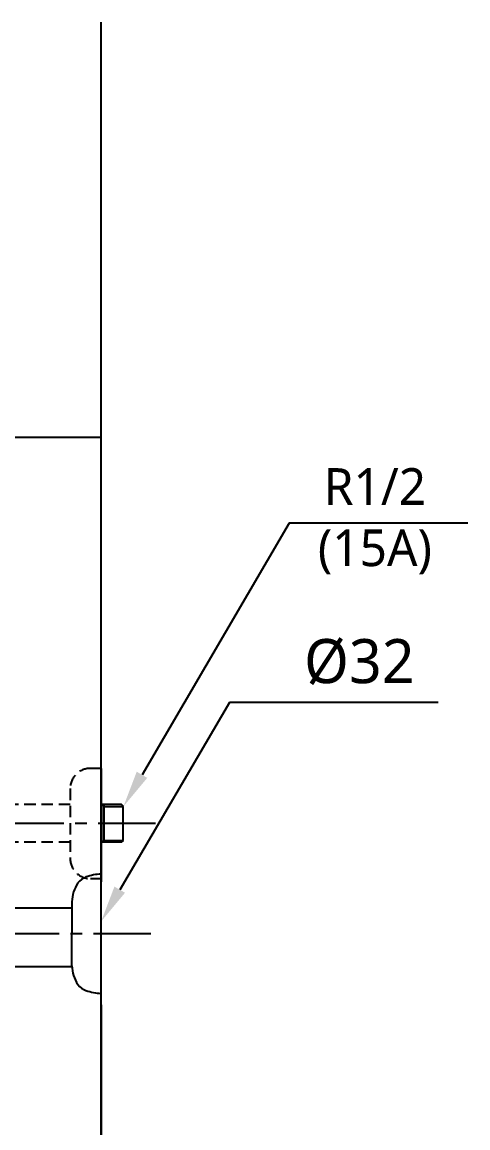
# Model space of a CAD drawing. Extents: x 0 to 3651, y -181 to 2100.
# Drawn here: x 2189 to 2432, y 228 to 829 of the extents above; entities that cross this region are included whole.
import ezdxf

# ---------------------------------------------------------------- set-up
doc = ezdxf.new("R2010")
doc.units = 0
doc.header["$LTSCALE"] = 25
doc.header["$MEASUREMENT"] = 0
doc.linetypes.add('CENTER', pattern=[2, 1.25, -0.25, 0.25, -0.25])
doc.linetypes.add('HIDDEN', pattern=[0.375, 0.25, -0.125])
doc.layers.get('0').update_dxf_attribs({"linetype": 'CONTINUOUS'})
doc.layers.get('DEFPOINTS').update_dxf_attribs({"linetype": 'CONTINUOUS'})
for name, color, linetype in [('1', 1, 'CONTINUOUS'), ('3', 3, 'CONTINUOUS'), ('4', 4, 'CONTINUOUS'), ('6', 6, 'CONTINUOUS')]:
    doc.layers.add(name, color=color, linetype=linetype)
doc.styles.get("Standard").update_dxf_attribs({"font": 'NanumGothic.ttf'})
doc.dimstyles.get("Standard").update_dxf_attribs({"dimtxt": 2.5, "dimasz": 2, "dimexe": 2, "dimexo": 1, "dimgap": 1.5, "dimtad": 1, "dimdec": 0, "dimlfac": 10, "dimrnd": 0.5, "dimzin": 0, "dimdsep": 46, "dimtxsty": 'Standard', "dimcen": 0, "dimclrt": 2, "dimadec": 0, "dimazin": 0, "dimtfac": 1, "dimtdec": 0, "dimtmove": 0, "dimatfit": 3, "dimfxl": 0, "dimtolj": 1, "dimtzin": 0, "dimarcsym": 0})

# ---------------------------------------------------------------- blocks, each defined once
blk = doc.blocks.new('*D13')
at = {"layer": '3', "color": 1, "lineweight": -2}
for p, q in [((2232.45, 294.59), (2232.45, 59.27)), ((1832.45, 189.26), (1832.45, 59.27)), ((1848.45, 67.27), (2216.45, 67.27))]:
    blk.add_line(p, q, dxfattribs=at)
at = {"layer": '3', "color": 1}
for points in [[(1848.45, 69.94), (1848.45, 64.61), (1832.45, 67.27)], [(2216.45, 69.94), (2216.45, 64.61), (2232.45, 67.27)]]:
    blk.add_solid(points, dxfattribs=at)
at = {"layer": 'DEFPOINTS', "color": 0}
for p in [(2232.45, 302.59), (1832.45, 197.26), (2232.45, 67.27)]:
    blk.add_point(p, dxfattribs=at)
at = {"layer": '3', "color": 1, "insert": (2032.45, 90.41), "char_height": 28, "attachment_point": 5}
blk.add_mtext('\\A1;400', dxfattribs=at)
blk = doc.blocks.new('*D14')
at = {"layer": '3', "color": 3, "lineweight": -2}
for p, q in [((1972.45, 273.91), (1972.45, 205.3)), ((2232.45, 205.05), (2232.45, 221.3)), ((1988.45, 213.3), (2216.45, 213.3))]:
    blk.add_line(p, q, dxfattribs=at)
at = {"layer": '3', "color": 3}
for points in [[(1988.45, 215.96), (1988.45, 210.63), (1972.45, 213.3)], [(2216.45, 215.96), (2216.45, 210.63), (2232.45, 213.3)]]:
    blk.add_solid(points, dxfattribs=at)
at = {"layer": 'DEFPOINTS', "color": 0}
for p in [(1972.45, 281.91), (2232.45, 213.3), (2232.45, 197.05)]:
    blk.add_point(p, dxfattribs=at)
at = {"layer": '3', "color": 2, "insert": (2104.77, 236.54), "char_height": 28, "attachment_point": 5}
blk.add_mtext('\\A1;260', dxfattribs=at)

msp = doc.modelspace()

# ---------------------------------------------------------------- linework, layer by layer
at = {"color": 4}
msp.add_line((2084.9072, 315.44241), (2216.48907, 315.44241), dxfattribs=at)
at = {"layer": '1'}
msp.add_line((2232.44553, -116.73865), (2232.44553, 829.41213), dxfattribs=at)
at = {"layer": '1', "color": 3}
for p, q in [((2334.80381, 556.63056), (2254.67489, 419.77077)), ((2432.06979, 556.63056), (2334.80381, 556.63056)), ((2302.22521, 459.17189), (2242.5506, 357.24795)), ((2415.9427, 459.17189), (2302.22521, 459.17189))]:
    msp.add_line(p, q, dxfattribs=at)
at = {"layer": '1', "color": 4}
for p, q in [((2232.44553, 300.76135), (2232.44553, 365.76135)), ((2084.9072, 347.31741), (2216.46555, 347.31741))]:
    msp.add_line(p, q, dxfattribs=at)
at = {"layer": '1', "color": 3}
for points in [[(2257.55146, 418.08659), (2251.79832, 421.45495), (2244.56981, 402.51135)], [(2245.42717, 355.56377), (2239.67403, 358.93213), (2232.44553, 339.98854)]]:
    msp.add_solid(points, dxfattribs=at)
at = {"layer": '3', "color": 7}
msp.add_line((2232.44553, 603.26135), (1837.44553, 603.26135), dxfattribs=at)
at = {"layer": '4', "color": 1, "linetype": 'CENTER'}
for p, q in [((2262.10535, 393.26135), (2049.21733, 393.26135)), ((2259.54053, 333.26135), (2086.17455, 333.26135))]:
    msp.add_line(p, q, dxfattribs=at)
at = {"layer": '4'}
for p, q in [((2232.44553, 331.48118), (2232.44553, 363.98118)), ((2216.46555, 350.65609), (2216.46555, 333.26135)), ((2216.46555, 315.86662), (2216.46555, 333.26135))]:
    msp.add_line(p, q, dxfattribs=at)
for centre, radius, start, end in [((2227.79, 354.83952), 10, 111.1926769, 142.80345081), ((2233.94553, 335.79888), 30, 92.86598398, 109.00713612), ((2236.44553, 349.76135), 20, 146.20771163, 177.43591199), ((2236.44553, 316.76135), 20, 182.56408801, 213.79228837), ((2227.79, 311.68319), 10, 217.19654919, 248.8073231), ((2233.94553, 330.72383), 30, 250.99286388, 267.13401602)]:
    msp.add_arc(centre, radius, start, end, dxfattribs=at)
at = {"layer": '6', "linetype": 'HIDDEN'}
for p, q in [((2232.56981, 423.26135), (2226.56981, 423.26135)), ((2215.56981, 412.26135), (2215.56981, 374.26135)), ((2215.56981, 403.51135), (2125.44665, 403.51135)), ((2215.56981, 383.01135), (2125.44553, 383.01135)), ((2226.56981, 363.26135), (2232.56981, 363.26135))]:
    msp.add_line(p, q, dxfattribs=at)
at = {"layer": '6'}
for p, q in [((2232.56981, 361.48118), (2232.56981, 423.26135)), ((2243.56981, 403.51135), (2232.56981, 403.51135)), ((2234.06981, 402.51135), (2233.06981, 403.51135)), ((2234.06981, 383.01135), (2234.06981, 403.51135)), ((2244.56981, 402.51135), (2243.56981, 403.51135)), ((2232.56981, 402.8944), (2232.56981, 383.62896)), ((2234.06981, 402.51135), (2244.56981, 402.51135)), ((2244.44553, 384.01135), (2244.44553, 402.51135)), ((2243.56981, 383.01135), (2232.56981, 383.01135)), ((2233.06981, 383.01135), (2234.06981, 384.01135)), ((2234.06981, 384.01135), (2244.56981, 384.01135)), ((2243.56981, 383.01135), (2244.56981, 384.01135))]:
    msp.add_line(p, q, dxfattribs=at)
at = {"layer": '6', "linetype": 'HIDDEN'}
for centre, start, end in [((2226.56981, 412.26135), 90, 180), ((2226.56981, 374.26135), 180, 270)]:
    msp.add_arc(centre, 11, start, end, dxfattribs=at)

# ---------------------------------------------------------------- texts
at = {"layer": '1', "color": 2, "attachment_point": 5}
for s, insert, char_height in [('R1/2\\P(15A)', (2381.46139, 557.78318), 20), ('%%c32', (2372.98651, 481.12014), 24)]:
    msp.add_mtext(s, dxfattribs=dict(at, insert=insert, char_height=char_height))

# ---------------------------------------------------------------- dimensions: what is measured, and where the dimension line sits
at = {"layer": '3', "color": 7}
for base, p1, p2, override, picture, middle in [((2232.44553, 67.27188), (1832.44553, 197.26135), (2232.44553, 302.58691), {"dimscale": 0.8, "dimtxt": 35, "dimasz": 20, "dimexe": 10, "dimexo": 10, "dimgap": 10, "dimlfac": 1, "dimzin": 8, "dimclrd": 1, "dimclre": 1, "dimclrt": 1}, '*D13', (2032.44553, 67.27188)), ((2232.44553, 213.2955), (1972.44553, 281.90552), (2232.44553, 197.04818), {"dimscale": 0.8, "dimtxt": 35, "dimasz": 20, "dimexe": 10, "dimexo": 10, "dimgap": 10, "dimlfac": 1, "dimzin": 8, "dimclrd": 3, "dimclre": 3}, '*D14', (2104.77481, 213.2955))]:
    dim = msp.add_linear_dim(base=base, p1=p1, p2=p2, dimstyle='Standard', override=override, dxfattribs=at)
    dim.commit()
    dim.dimension.update_dxf_attribs({"geometry": picture, "text_midpoint": middle, "dimtype": 160})

doc.saveas('drawing.dxf')
